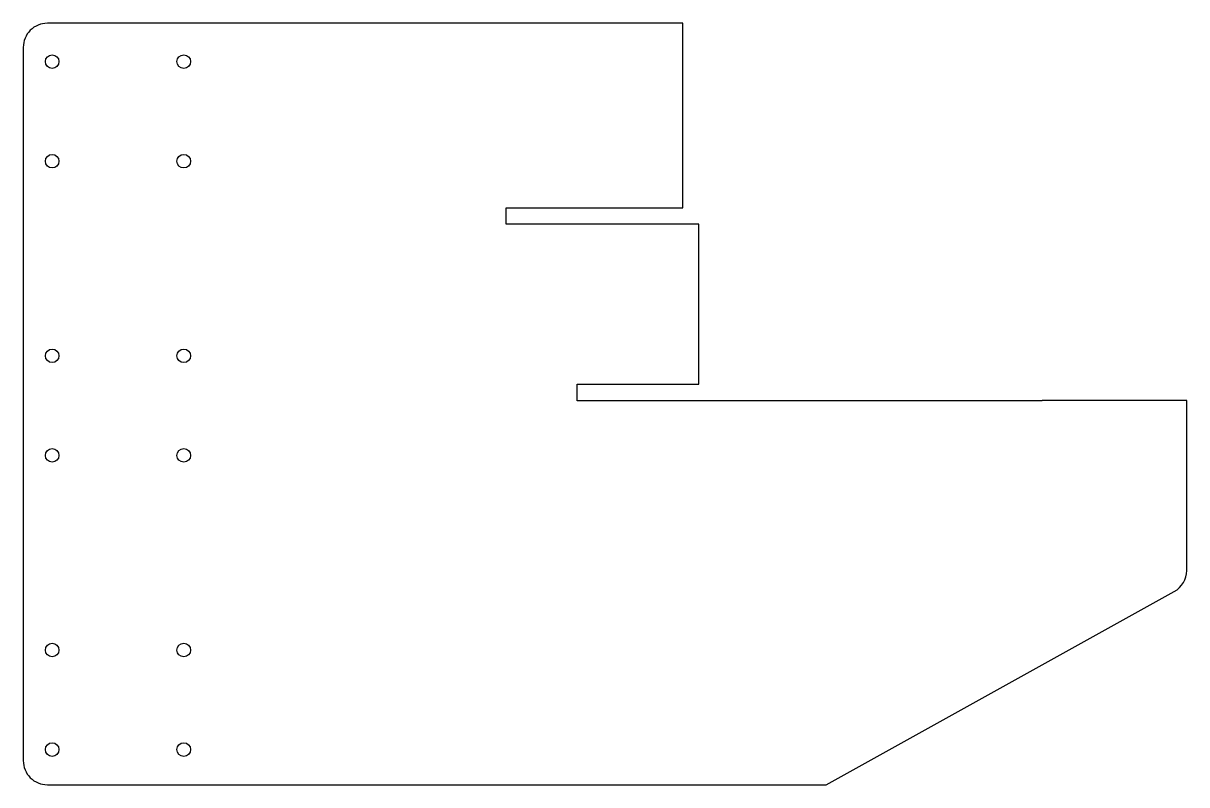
# Model space of a CAD drawing. Header units: millimetres. Extents: x -509 to 216, y -470 to 5.
import ezdxf

# ---------------------------------------------------------------- set-up
doc = ezdxf.new("R2010")
doc.units = ezdxf.units.MM
doc.layers.get('0').update_dxf_attribs({"linetype": 'CONTINUOUS'})

msp = doc.modelspace()

# ---------------------------------------------------------------- linework, layer by layer
msp.add_lwpolyline([(-208.2, -120.3), (-208.2, -110.1), (-98.2, -110.1), (-98.2, 4.8), (-494, 4.8, 0.414214), (-509, -10.2), (-509, -454.5, 0.414214), (-494, -469.5), (-8.85, -469.5), (208.03, -349.13, 0.272493), (215.75, -336.02), (215.75, -230.2), (125.6, -230.2), (125.6, -230.3), (-163.89, -230.3), (-163.89, -220.1), (-88.2, -220.1), (-88.2, -120.3)], format="xyb", close=True)
for centre in [(-491, -19.1), (-409, -19.1), (-491, -81.1), (-409, -81.1), (-491, -202.35), (-409, -202.35), (-491, -264.35), (-409, -264.35), (-491, -385.6), (-409, -385.6), (-491, -447.6), (-409, -447.6)]:
    msp.add_circle(centre, 4.25)

doc.saveas('drawing.dxf')
